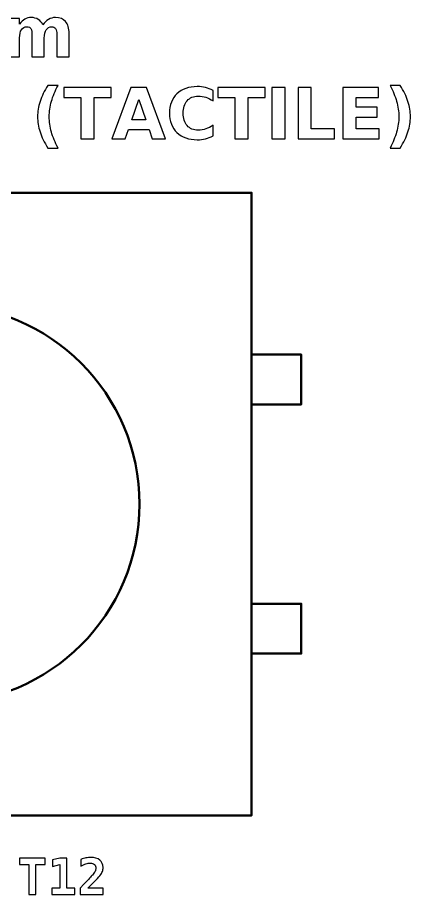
# Model space of a CAD drawing. Header units: centimetres. Extents: x -11.44 to -9.56, y -15.64 to -13.85.
# Drawn here: x -10.345 to -9.556, y -15.634 to -13.873 of the extents above; entities that cross this region are included whole.
import ezdxf

# ---------------------------------------------------------------- set-up
doc = ezdxf.new("R2010")
doc.units = ezdxf.units.CM
doc.header["$MEASUREMENT"] = 0
doc.layers.add('Layer 1', color=7, linetype='Continuous')

msp = doc.modelspace()

# ---------------------------------------------------------------- linework, layer by layer
at = {"layer": 'Layer 1', "color": 7, "lineweight": 50}
for points in [[(-11.125, -15.475), (-9.875, -15.475), (-9.875, -14.225), (-11.125, -14.225), (-11.125, -15.475)], [(-9.875, -14.65), (-9.775, -14.65), (-9.775, -14.55), (-9.875, -14.55), (-9.875, -14.65)], [(-9.875, -15.15), (-9.775, -15.15), (-9.775, -15.05), (-9.875, -15.05), (-9.875, -15.15)]]:
    msp.add_lwpolyline(points, close=True, dxfattribs=at)
msp.add_ellipse((-10.5, -14.85), major_axis=(0, 0.4), ratio=1, dxfattribs=at)
at = {"layer": 'Layer 1', "color": 250}
for points, knots in [([(-10.29388, -13.88812), (-10.29075, -13.88335), (-10.28706, -13.8797), (-10.28275, -13.87721), (-10.28275, -13.87721), (-10.27845, -13.87469), (-10.27375, -13.87345), (-10.2686, -13.87345), (-10.2686, -13.87345), (-10.25973, -13.87345), (-10.25298, -13.87618), (-10.24835, -13.88166), (-10.24835, -13.88166), (-10.24371, -13.88711), (-10.24138, -13.89506), (-10.24138, -13.90548), (-10.24138, -13.90548), (-10.24138, -13.90548), (-10.24138, -13.95247), (-10.24138, -13.95247), (-10.24138, -13.95247), (-10.24138, -13.95247), (-10.2662, -13.95247), (-10.2662, -13.95247), (-10.2662, -13.95247), (-10.2662, -13.95247), (-10.2662, -13.91223), (-10.2662, -13.91223), (-10.2662, -13.91223), (-10.26615, -13.91164), (-10.26613, -13.91103), (-10.2661, -13.91037), (-10.2661, -13.91037), (-10.26608, -13.90974), (-10.26606, -13.90882), (-10.26606, -13.90762), (-10.26606, -13.90762), (-10.26606, -13.90216), (-10.26685, -13.89819), (-10.26848, -13.89574), (-10.26848, -13.89574), (-10.27008, -13.89327), (-10.27266, -13.89205), (-10.27624, -13.89205), (-10.27624, -13.89205), (-10.28094, -13.89205), (-10.28454, -13.89398), (-10.2871, -13.89784), (-10.2871, -13.89784), (-10.28964, -13.90169), (-10.29096, -13.90727), (-10.29106, -13.91458), (-10.29106, -13.91458), (-10.29106, -13.91458), (-10.29106, -13.95247), (-10.29106, -13.95247), (-10.29106, -13.95247), (-10.29106, -13.95247), (-10.31587, -13.95247), (-10.31587, -13.95247), (-10.31587, -13.95247), (-10.31587, -13.95247), (-10.31587, -13.91223), (-10.31587, -13.91223), (-10.31587, -13.91223), (-10.31587, -13.90369), (-10.3166, -13.89819), (-10.31808, -13.89574), (-10.31808, -13.89574), (-10.31954, -13.89327), (-10.32215, -13.89205), (-10.32591, -13.89205), (-10.32591, -13.89205), (-10.33066, -13.89205), (-10.33431, -13.894), (-10.33687, -13.89788), (-10.33687, -13.89788), (-10.33943, -13.90176), (-10.34073, -13.90729), (-10.34073, -13.91451), (-10.34073, -13.91451), (-10.34073, -13.91451), (-10.34073, -13.95247), (-10.34073, -13.95247), (-10.34073, -13.95247), (-10.34073, -13.95247), (-10.36554, -13.95247), (-10.36554, -13.95247), (-10.36554, -13.95247), (-10.36554, -13.95247), (-10.36554, -13.87531), (-10.36554, -13.87531), (-10.36554, -13.87531), (-10.36554, -13.87531), (-10.34073, -13.87531), (-10.34073, -13.87531), (-10.34073, -13.87531), (-10.34073, -13.87531), (-10.34073, -13.88662), (-10.34073, -13.88662), (-10.34073, -13.88662), (-10.33769, -13.88224), (-10.33421, -13.87898), (-10.33028, -13.87676), (-10.33028, -13.87676), (-10.32636, -13.87455), (-10.32203, -13.87345), (-10.3173, -13.87345), (-10.3173, -13.87345), (-10.31199, -13.87345), (-10.30726, -13.87474), (-10.30319, -13.87731), (-10.30319, -13.87731), (-10.2991, -13.87989), (-10.29599, -13.88349), (-10.29388, -13.88812)], [0, 0, 0, 0, 0.0344828, 0.0344828, 0.0344828, 0.0344828, 0.0689655, 0.0689655, 0.0689655, 0.0689655, 0.1034483, 0.1034483, 0.1034483, 0.1034483, 0.137931, 0.137931, 0.137931, 0.137931, 0.1724138, 0.1724138, 0.1724138, 0.1724138, 0.2068966, 0.2068966, 0.2068966, 0.2068966, 0.2413793, 0.2413793, 0.2413793, 0.2413793, 0.2758621, 0.2758621, 0.2758621, 0.2758621, 0.3103448, 0.3103448, 0.3103448, 0.3103448, 0.3448276, 0.3448276, 0.3448276, 0.3448276, 0.3793103, 0.3793103, 0.3793103, 0.3793103, 0.4137931, 0.4137931, 0.4137931, 0.4137931, 0.4482759, 0.4482759, 0.4482759, 0.4482759, 0.4827586, 0.4827586, 0.4827586, 0.4827586, 0.5172414, 0.5172414, 0.5172414, 0.5172414, 0.5517241, 0.5517241, 0.5517241, 0.5517241, 0.5862069, 0.5862069, 0.5862069, 0.5862069, 0.6206897, 0.6206897, 0.6206897, 0.6206897, 0.6551724, 0.6551724, 0.6551724, 0.6551724, 0.6896552, 0.6896552, 0.6896552, 0.6896552, 0.7241379, 0.7241379, 0.7241379, 0.7241379, 0.7586207, 0.7586207, 0.7586207, 0.7586207, 0.7931034, 0.7931034, 0.7931034, 0.7931034, 0.8275862, 0.8275862, 0.8275862, 0.8275862, 0.862069, 0.862069, 0.862069, 0.862069, 0.8965517, 0.8965517, 0.8965517, 0.8965517, 0.9310345, 0.9310345, 0.9310345, 0.9310345, 0.9655172, 0.9655172, 0.9655172, 0.9655172, 1, 1, 1, 1]), ([(-10.26357, -14.13532), (-10.26357, -14.13532), (-10.28403, -14.13532), (-10.28403, -14.13532), (-10.28403, -14.13532), (-10.29106, -14.12399), (-10.29626, -14.11319), (-10.2996, -14.10296), (-10.2996, -14.10296), (-10.30296, -14.09275), (-10.30463, -14.08262), (-10.30463, -14.07255), (-10.30463, -14.07255), (-10.30463, -14.06249), (-10.30294, -14.0523), (-10.29958, -14.042), (-10.29958, -14.042), (-10.29619, -14.03168), (-10.29102, -14.02091), (-10.28403, -14.00964), (-10.28403, -14.00964), (-10.28403, -14.00964), (-10.26357, -14.00964), (-10.26357, -14.00964), (-10.26357, -14.00964), (-10.26945, -14.02053), (-10.27385, -14.03118), (-10.27679, -14.04158), (-10.27679, -14.04158), (-10.27973, -14.05197), (-10.28121, -14.06225), (-10.28121, -14.07241), (-10.28121, -14.07241), (-10.28121, -14.08257), (-10.27975, -14.09285), (-10.27684, -14.10329), (-10.27684, -14.10329), (-10.27392, -14.11371), (-10.2695, -14.12439), (-10.26357, -14.13532)], [0, 0, 0, 0, 0.1, 0.1, 0.1, 0.1, 0.2, 0.2, 0.2, 0.2, 0.3, 0.3, 0.3, 0.3, 0.4, 0.4, 0.4, 0.4, 0.5, 0.5, 0.5, 0.5, 0.6, 0.6, 0.6, 0.6, 0.7, 0.7, 0.7, 0.7, 0.8, 0.8, 0.8, 0.8, 0.9, 0.9, 0.9, 0.9, 1, 1, 1, 1]), ([(-9.5969, -14.13532), (-9.59102, -14.12439), (-9.5866, -14.11371), (-9.58366, -14.10329), (-9.58366, -14.10329), (-9.58072, -14.09285), (-9.57926, -14.08257), (-9.57926, -14.07241), (-9.57926, -14.07241), (-9.57926, -14.06225), (-9.58072, -14.05197), (-9.58366, -14.04158), (-9.58366, -14.04158), (-9.5866, -14.03118), (-9.59102, -14.02053), (-9.5969, -14.00964), (-9.5969, -14.00964), (-9.5969, -14.00964), (-9.57644, -14.00964), (-9.57644, -14.00964), (-9.57644, -14.00964), (-9.56946, -14.02091), (-9.56428, -14.03168), (-9.56089, -14.042), (-9.56089, -14.042), (-9.55753, -14.0523), (-9.55584, -14.06249), (-9.55584, -14.07255), (-9.55584, -14.07255), (-9.55584, -14.08262), (-9.55751, -14.09275), (-9.56087, -14.10296), (-9.56087, -14.10296), (-9.56421, -14.11319), (-9.56941, -14.12399), (-9.57644, -14.13532), (-9.57644, -14.13532), (-9.57644, -14.13532), (-9.5969, -14.13532), (-9.5969, -14.13532)], [0, 0, 0, 0, 0.1, 0.1, 0.1, 0.1, 0.2, 0.2, 0.2, 0.2, 0.3, 0.3, 0.3, 0.3, 0.4, 0.4, 0.4, 0.4, 0.5, 0.5, 0.5, 0.5, 0.6, 0.6, 0.6, 0.6, 0.7, 0.7, 0.7, 0.7, 0.8, 0.8, 0.8, 0.8, 0.9, 0.9, 0.9, 0.9, 1, 1, 1, 1]), ([(-10.2516, -14.01385), (-10.2516, -14.01385), (-10.1568, -14.01385), (-10.1568, -14.01385), (-10.1568, -14.01385), (-10.1568, -14.01385), (-10.1568, -14.03391), (-10.1568, -14.03391), (-10.1568, -14.03391), (-10.1568, -14.03391), (-10.1909, -14.03391), (-10.1909, -14.03391), (-10.1909, -14.03391), (-10.1909, -14.03391), (-10.1909, -14.11672), (-10.1909, -14.11672), (-10.1909, -14.11672), (-10.1909, -14.11672), (-10.21743, -14.11672), (-10.21743, -14.11672), (-10.21743, -14.11672), (-10.21743, -14.11672), (-10.21743, -14.03391), (-10.21743, -14.03391), (-10.21743, -14.03391), (-10.21743, -14.03391), (-10.2516, -14.03391), (-10.2516, -14.03391), (-10.2516, -14.03391), (-10.2516, -14.03391), (-10.2516, -14.01385), (-10.2516, -14.01385)], [0, 0, 0, 0, 0.125, 0.125, 0.125, 0.125, 0.25, 0.25, 0.25, 0.25, 0.375, 0.375, 0.375, 0.375, 0.5, 0.5, 0.5, 0.5, 0.625, 0.625, 0.625, 0.625, 0.75, 0.75, 0.75, 0.75, 0.875, 0.875, 0.875, 0.875, 1, 1, 1, 1]), ([(-10.08064, -14.098), (-10.08064, -14.098), (-10.12213, -14.098), (-10.12213, -14.098), (-10.12213, -14.098), (-10.12213, -14.098), (-10.12867, -14.11672), (-10.12867, -14.11672), (-10.12867, -14.11672), (-10.12867, -14.11672), (-10.15534, -14.11672), (-10.15534, -14.11672), (-10.15534, -14.11672), (-10.15534, -14.11672), (-10.11724, -14.01385), (-10.11724, -14.01385), (-10.11724, -14.01385), (-10.11724, -14.01385), (-10.08561, -14.01385), (-10.08561, -14.01385), (-10.08561, -14.01385), (-10.08561, -14.01385), (-10.04751, -14.11672), (-10.04751, -14.11672), (-10.04751, -14.11672), (-10.04751, -14.11672), (-10.07418, -14.11672), (-10.07418, -14.11672), (-10.07418, -14.11672), (-10.07418, -14.11672), (-10.08064, -14.098), (-10.08064, -14.098)], [0, 0, 0, 0, 0.125, 0.125, 0.125, 0.125, 0.25, 0.25, 0.25, 0.25, 0.375, 0.375, 0.375, 0.375, 0.5, 0.5, 0.5, 0.5, 0.625, 0.625, 0.625, 0.625, 0.75, 0.75, 0.75, 0.75, 0.875, 0.875, 0.875, 0.875, 1, 1, 1, 1]), ([(-9.95226, -14.11108), (-9.95712, -14.11359), (-9.9622, -14.1155), (-9.9675, -14.11679), (-9.9675, -14.11679), (-9.97276, -14.11808), (-9.97829, -14.11872), (-9.98403, -14.11872), (-9.98403, -14.11872), (-10.00115, -14.11872), (-10.01472, -14.11392), (-10.02474, -14.10435), (-10.02474, -14.10435), (-10.03476, -14.09478), (-10.03977, -14.0818), (-10.03977, -14.06538), (-10.03977, -14.06538), (-10.03977, -14.04894), (-10.03476, -14.03593), (-10.02474, -14.02636), (-10.02474, -14.02636), (-10.01472, -14.01679), (-10.00115, -14.01199), (-9.98403, -14.01199), (-9.98403, -14.01199), (-9.97829, -14.01199), (-9.97276, -14.01263), (-9.9675, -14.01392), (-9.9675, -14.01392), (-9.9622, -14.01521), (-9.95712, -14.01712), (-9.95226, -14.01964), (-9.95226, -14.01964), (-9.95226, -14.01964), (-9.95226, -14.04092), (-9.95226, -14.04092), (-9.95226, -14.04092), (-9.95717, -14.03756), (-9.96202, -14.03511), (-9.96679, -14.03356), (-9.96679, -14.03356), (-9.97156, -14.03198), (-9.9766, -14.03121), (-9.98189, -14.03121), (-9.98189, -14.03121), (-9.99134, -14.03121), (-9.9988, -14.03424), (-10.00421, -14.04031), (-10.00421, -14.04031), (-10.00964, -14.04638), (-10.01235, -14.05473), (-10.01235, -14.06538), (-10.01235, -14.06538), (-10.01235, -14.07601), (-10.00964, -14.08434), (-10.00421, -14.0904), (-10.00421, -14.0904), (-9.9988, -14.09647), (-9.99134, -14.0995), (-9.98189, -14.0995), (-9.98189, -14.0995), (-9.9766, -14.0995), (-9.97156, -14.09873), (-9.96679, -14.09715), (-9.96679, -14.09715), (-9.96202, -14.0956), (-9.95717, -14.09315), (-9.95226, -14.08979), (-9.95226, -14.08979), (-9.95226, -14.08979), (-9.95226, -14.11108), (-9.95226, -14.11108)], [0, 0, 0, 0, 0.0555556, 0.0555556, 0.0555556, 0.0555556, 0.1111111, 0.1111111, 0.1111111, 0.1111111, 0.1666667, 0.1666667, 0.1666667, 0.1666667, 0.2222222, 0.2222222, 0.2222222, 0.2222222, 0.2777778, 0.2777778, 0.2777778, 0.2777778, 0.3333333, 0.3333333, 0.3333333, 0.3333333, 0.3888889, 0.3888889, 0.3888889, 0.3888889, 0.4444444, 0.4444444, 0.4444444, 0.4444444, 0.5, 0.5, 0.5, 0.5, 0.5555556, 0.5555556, 0.5555556, 0.5555556, 0.6111111, 0.6111111, 0.6111111, 0.6111111, 0.6666667, 0.6666667, 0.6666667, 0.6666667, 0.7222222, 0.7222222, 0.7222222, 0.7222222, 0.7777778, 0.7777778, 0.7777778, 0.7777778, 0.8333333, 0.8333333, 0.8333333, 0.8333333, 0.8888889, 0.8888889, 0.8888889, 0.8888889, 0.9444444, 0.9444444, 0.9444444, 0.9444444, 1, 1, 1, 1]), ([(-9.94257, -14.01385), (-9.94257, -14.01385), (-9.84777, -14.01385), (-9.84777, -14.01385), (-9.84777, -14.01385), (-9.84777, -14.01385), (-9.84777, -14.03391), (-9.84777, -14.03391), (-9.84777, -14.03391), (-9.84777, -14.03391), (-9.88187, -14.03391), (-9.88187, -14.03391), (-9.88187, -14.03391), (-9.88187, -14.03391), (-9.88187, -14.11672), (-9.88187, -14.11672), (-9.88187, -14.11672), (-9.88187, -14.11672), (-9.9084, -14.11672), (-9.9084, -14.11672), (-9.9084, -14.11672), (-9.9084, -14.11672), (-9.9084, -14.03391), (-9.9084, -14.03391), (-9.9084, -14.03391), (-9.9084, -14.03391), (-9.94257, -14.03391), (-9.94257, -14.03391), (-9.94257, -14.03391), (-9.94257, -14.03391), (-9.94257, -14.01385), (-9.94257, -14.01385)], [0, 0, 0, 0, 0.125, 0.125, 0.125, 0.125, 0.25, 0.25, 0.25, 0.25, 0.375, 0.375, 0.375, 0.375, 0.5, 0.5, 0.5, 0.5, 0.625, 0.625, 0.625, 0.625, 0.75, 0.75, 0.75, 0.75, 0.875, 0.875, 0.875, 0.875, 1, 1, 1, 1]), ([(-9.83403, -14.01385), (-9.83403, -14.01385), (-9.8075, -14.01385), (-9.8075, -14.01385), (-9.8075, -14.01385), (-9.8075, -14.01385), (-9.8075, -14.11672), (-9.8075, -14.11672), (-9.8075, -14.11672), (-9.8075, -14.11672), (-9.83403, -14.11672), (-9.83403, -14.11672), (-9.83403, -14.11672), (-9.83403, -14.11672), (-9.83403, -14.01385), (-9.83403, -14.01385)], [0, 0, 0, 0, 0.25, 0.25, 0.25, 0.25, 0.5, 0.5, 0.5, 0.5, 0.75, 0.75, 0.75, 0.75, 1, 1, 1, 1]), ([(-9.78154, -14.01385), (-9.78154, -14.01385), (-9.75501, -14.01385), (-9.75501, -14.01385), (-9.75501, -14.01385), (-9.75501, -14.01385), (-9.75501, -14.09666), (-9.75501, -14.09666), (-9.75501, -14.09666), (-9.75501, -14.09666), (-9.70845, -14.09666), (-9.70845, -14.09666), (-9.70845, -14.09666), (-9.70845, -14.09666), (-9.70845, -14.11672), (-9.70845, -14.11672), (-9.70845, -14.11672), (-9.70845, -14.11672), (-9.78154, -14.11672), (-9.78154, -14.11672), (-9.78154, -14.11672), (-9.78154, -14.11672), (-9.78154, -14.01385), (-9.78154, -14.01385)], [0, 0, 0, 0, 0.1666667, 0.1666667, 0.1666667, 0.1666667, 0.3333333, 0.3333333, 0.3333333, 0.3333333, 0.5, 0.5, 0.5, 0.5, 0.6666667, 0.6666667, 0.6666667, 0.6666667, 0.8333333, 0.8333333, 0.8333333, 0.8333333, 1, 1, 1, 1]), ([(-9.69163, -14.01385), (-9.69163, -14.01385), (-9.62004, -14.01385), (-9.62004, -14.01385), (-9.62004, -14.01385), (-9.62004, -14.01385), (-9.62004, -14.03391), (-9.62004, -14.03391), (-9.62004, -14.03391), (-9.62004, -14.03391), (-9.6651, -14.03391), (-9.6651, -14.03391), (-9.6651, -14.03391), (-9.6651, -14.03391), (-9.6651, -14.05306), (-9.6651, -14.05306), (-9.6651, -14.05306), (-9.6651, -14.05306), (-9.62275, -14.05306), (-9.62275, -14.05306), (-9.62275, -14.05306), (-9.62275, -14.05306), (-9.62275, -14.07312), (-9.62275, -14.07312), (-9.62275, -14.07312), (-9.62275, -14.07312), (-9.6651, -14.07312), (-9.6651, -14.07312), (-9.6651, -14.07312), (-9.6651, -14.07312), (-9.6651, -14.09666), (-9.6651, -14.09666), (-9.6651, -14.09666), (-9.6651, -14.09666), (-9.61854, -14.09666), (-9.61854, -14.09666), (-9.61854, -14.09666), (-9.61854, -14.09666), (-9.61854, -14.11672), (-9.61854, -14.11672), (-9.61854, -14.11672), (-9.61854, -14.11672), (-9.69163, -14.11672), (-9.69163, -14.11672), (-9.69163, -14.11672), (-9.69163, -14.11672), (-9.69163, -14.01385), (-9.69163, -14.01385)], [0, 0, 0, 0, 0.0833333, 0.0833333, 0.0833333, 0.0833333, 0.1666667, 0.1666667, 0.1666667, 0.1666667, 0.25, 0.25, 0.25, 0.25, 0.3333333, 0.3333333, 0.3333333, 0.3333333, 0.4166667, 0.4166667, 0.4166667, 0.4166667, 0.5, 0.5, 0.5, 0.5, 0.5833333, 0.5833333, 0.5833333, 0.5833333, 0.6666667, 0.6666667, 0.6666667, 0.6666667, 0.75, 0.75, 0.75, 0.75, 0.8333333, 0.8333333, 0.8333333, 0.8333333, 0.9166667, 0.9166667, 0.9166667, 0.9166667, 1, 1, 1, 1]), ([(-10.11552, -14.0789), (-10.11552, -14.0789), (-10.08732, -14.0789), (-10.08732, -14.0789), (-10.08732, -14.0789), (-10.08732, -14.0789), (-10.10139, -14.03798), (-10.10139, -14.03798), (-10.10139, -14.03798), (-10.10139, -14.03798), (-10.11552, -14.0789), (-10.11552, -14.0789)], [0, 0, 0, 0, 0.3333333, 0.3333333, 0.3333333, 0.3333333, 0.6666667, 0.6666667, 0.6666667, 0.6666667, 1, 1, 1, 1]), ([(-10.20362, -15.62092), (-10.20362, -15.62092), (-10.1729, -15.62092), (-10.1729, -15.62092), (-10.1729, -15.62092), (-10.1729, -15.62092), (-10.1729, -15.63362), (-10.1729, -15.63362), (-10.1729, -15.63362), (-10.1729, -15.63362), (-10.21919, -15.63362), (-10.21919, -15.63362), (-10.21919, -15.63362), (-10.21919, -15.63362), (-10.21919, -15.6213), (-10.21919, -15.6213), (-10.21919, -15.6213), (-10.21919, -15.6213), (-10.21138, -15.61302), (-10.21138, -15.61302), (-10.21138, -15.61302), (-10.20211, -15.60315), (-10.19647, -15.59708), (-10.19449, -15.5948), (-10.19449, -15.5948), (-10.19206, -15.592), (-10.19029, -15.58952), (-10.18922, -15.58735), (-10.18922, -15.58735), (-10.18814, -15.58518), (-10.18761, -15.58305), (-10.18761, -15.58093), (-10.18761, -15.58093), (-10.18761, -15.57768), (-10.18859, -15.57516), (-10.19056, -15.5734), (-10.19056, -15.5734), (-10.19252, -15.57161), (-10.19532, -15.57073), (-10.19892, -15.57073), (-10.19892, -15.57073), (-10.20151, -15.57073), (-10.20439, -15.57125), (-10.20759, -15.57226), (-10.20759, -15.57226), (-10.21081, -15.5733), (-10.21414, -15.57478), (-10.21763, -15.57673), (-10.21763, -15.57673), (-10.21763, -15.57673), (-10.21763, -15.5633), (-10.21763, -15.5633), (-10.21763, -15.5633), (-10.21414, -15.56203), (-10.21074, -15.56106), (-10.20739, -15.5604), (-10.20739, -15.5604), (-10.20406, -15.55973), (-10.20086, -15.5594), (-10.19781, -15.5594), (-10.19781, -15.5594), (-10.19009, -15.5594), (-10.18402, -15.5612), (-10.17962, -15.5648), (-10.17962, -15.5648), (-10.17521, -15.56838), (-10.173, -15.5733), (-10.173, -15.57951), (-10.173, -15.57951), (-10.173, -15.58238), (-10.17349, -15.58507), (-10.17444, -15.58757), (-10.17444, -15.58757), (-10.17541, -15.59008), (-10.17706, -15.59287), (-10.17941, -15.59592), (-10.17941, -15.59592), (-10.18112, -15.59813), (-10.18586, -15.60312), (-10.19361, -15.61087), (-10.19361, -15.61087), (-10.19781, -15.61505), (-10.20114, -15.61842), (-10.20362, -15.62092)], [0, 0, 0, 0, 0.047619, 0.047619, 0.047619, 0.047619, 0.0952381, 0.0952381, 0.0952381, 0.0952381, 0.1428571, 0.1428571, 0.1428571, 0.1428571, 0.1904762, 0.1904762, 0.1904762, 0.1904762, 0.2380952, 0.2380952, 0.2380952, 0.2380952, 0.2857143, 0.2857143, 0.2857143, 0.2857143, 0.3333333, 0.3333333, 0.3333333, 0.3333333, 0.3809524, 0.3809524, 0.3809524, 0.3809524, 0.4285714, 0.4285714, 0.4285714, 0.4285714, 0.4761905, 0.4761905, 0.4761905, 0.4761905, 0.5238095, 0.5238095, 0.5238095, 0.5238095, 0.5714286, 0.5714286, 0.5714286, 0.5714286, 0.6190476, 0.6190476, 0.6190476, 0.6190476, 0.6666667, 0.6666667, 0.6666667, 0.6666667, 0.7142857, 0.7142857, 0.7142857, 0.7142857, 0.7619048, 0.7619048, 0.7619048, 0.7619048, 0.8095238, 0.8095238, 0.8095238, 0.8095238, 0.8571429, 0.8571429, 0.8571429, 0.8571429, 0.9047619, 0.9047619, 0.9047619, 0.9047619, 0.952381, 0.952381, 0.952381, 0.952381, 1, 1, 1, 1]), ([(-10.30793, -15.63362), (-10.30793, -15.63362), (-10.32233, -15.63362), (-10.32233, -15.63362), (-10.32233, -15.63362), (-10.32233, -15.63362), (-10.32233, -15.57331), (-10.32233, -15.57331), (-10.32233, -15.57331), (-10.32233, -15.57331), (-10.34083, -15.57331), (-10.34083, -15.57331), (-10.34083, -15.57331), (-10.34083, -15.57331), (-10.34083, -15.56071), (-10.34083, -15.56071), (-10.34083, -15.56071), (-10.34083, -15.56071), (-10.28942, -15.56071), (-10.28942, -15.56071), (-10.28942, -15.56071), (-10.28942, -15.56071), (-10.28942, -15.57331), (-10.28942, -15.57331), (-10.28942, -15.57331), (-10.28942, -15.57331), (-10.30793, -15.57331), (-10.30793, -15.57331), (-10.30793, -15.57331), (-10.30793, -15.57331), (-10.30793, -15.63362), (-10.30793, -15.63362)], [0, 0, 0, 0, 0.125, 0.125, 0.125, 0.125, 0.25, 0.25, 0.25, 0.25, 0.375, 0.375, 0.375, 0.375, 0.5, 0.5, 0.5, 0.5, 0.625, 0.625, 0.625, 0.625, 0.75, 0.75, 0.75, 0.75, 0.875, 0.875, 0.875, 0.875, 1, 1, 1, 1]), ([(-10.27584, -15.62092), (-10.27584, -15.62092), (-10.25972, -15.62092), (-10.25972, -15.62092), (-10.25972, -15.62092), (-10.25972, -15.62092), (-10.25972, -15.5736), (-10.25972, -15.5736), (-10.25972, -15.5736), (-10.25972, -15.5736), (-10.2747, -15.57731), (-10.2747, -15.57731), (-10.2747, -15.57731), (-10.2747, -15.57731), (-10.2747, -15.56433), (-10.2747, -15.56433), (-10.2747, -15.56433), (-10.2747, -15.56433), (-10.25962, -15.56071), (-10.25962, -15.56071), (-10.25962, -15.56071), (-10.25962, -15.56071), (-10.2457, -15.56071), (-10.2457, -15.56071), (-10.2457, -15.56071), (-10.2457, -15.56071), (-10.2457, -15.62092), (-10.2457, -15.62092), (-10.2457, -15.62092), (-10.2457, -15.62092), (-10.22958, -15.62092), (-10.22958, -15.62092), (-10.22958, -15.62092), (-10.22958, -15.62092), (-10.22958, -15.63362), (-10.22958, -15.63362), (-10.22958, -15.63362), (-10.22958, -15.63362), (-10.27584, -15.63362), (-10.27584, -15.63362), (-10.27584, -15.63362), (-10.27584, -15.63362), (-10.27584, -15.62092), (-10.27584, -15.62092)], [0, 0, 0, 0, 0.0909091, 0.0909091, 0.0909091, 0.0909091, 0.1818182, 0.1818182, 0.1818182, 0.1818182, 0.2727273, 0.2727273, 0.2727273, 0.2727273, 0.3636364, 0.3636364, 0.3636364, 0.3636364, 0.4545455, 0.4545455, 0.4545455, 0.4545455, 0.5454545, 0.5454545, 0.5454545, 0.5454545, 0.6363636, 0.6363636, 0.6363636, 0.6363636, 0.7272727, 0.7272727, 0.7272727, 0.7272727, 0.8181818, 0.8181818, 0.8181818, 0.8181818, 0.9090909, 0.9090909, 0.9090909, 0.9090909, 1, 1, 1, 1])]:
    msp.add_open_spline(points, degree=3, knots=knots, dxfattribs=at)

doc.saveas('drawing.dxf')
